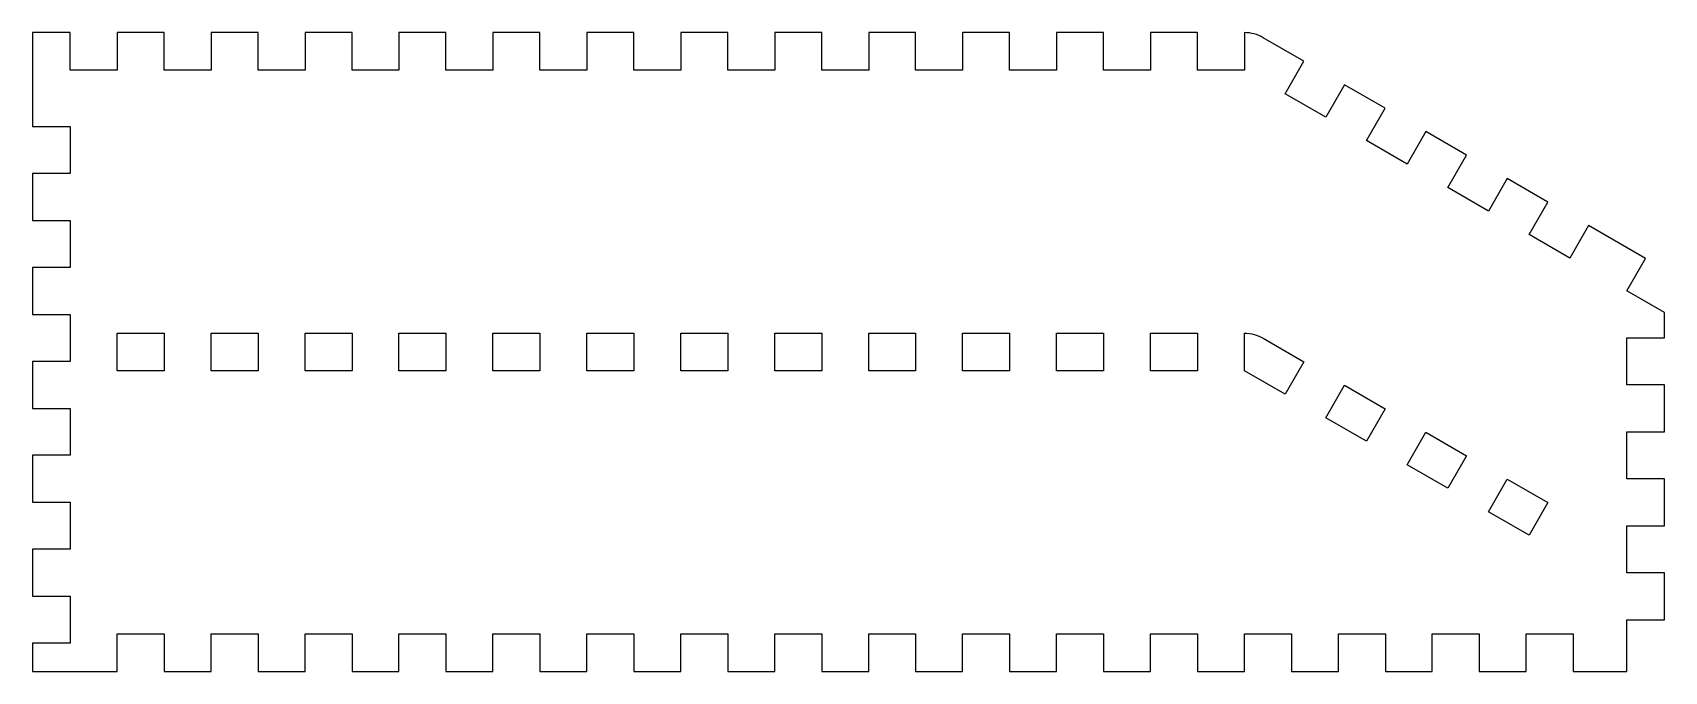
# Model space of a CAD drawing. Header units: millimetres. Extents: x -90 to 84, y -34 to 34.
import ezdxf

# ---------------------------------------------------------------- set-up
doc = ezdxf.new("R2010")
doc.units = ezdxf.units.MM

msp = doc.modelspace()

# ---------------------------------------------------------------- linework, layer by layer
for points in [[(-81, -30), (-76, -30), (-76, -34), (-71, -34), (-71, -30), (-66, -30), (-66, -34), (-61, -34), (-61, -30), (-56, -30), (-56, -34), (-51, -34), (-51, -30), (-46, -30), (-46, -34), (-41, -34), (-41, -30), (-36, -30), (-36, -34), (-31, -34), (-31, -30), (-26, -30), (-26, -34), (-21, -34), (-21, -30), (-16, -30), (-16, -34), (-11, -34), (-11, -30), (-6, -30), (-6, -34), (-1, -34), (-1, -30), (4, -30), (4, -34), (9, -34), (9, -30), (14, -30), (14, -34), (19, -34), (19, -30), (24, -30), (24, -34), (29, -34), (29, -30), (34, -30), (34, -34), (39, -34), (39, -30), (44, -30), (44, -34), (49, -34), (49, -30), (54, -30), (54, -34), (59, -34), (59, -30), (64, -30), (64, -34), (69, -34), (69, -30), (74, -30), (74, -34), (79.7, -34), (79.7, -28.5), (83.7, -28.5), (83.7, -23.5), (79.7, -23.5), (79.7, -18.5), (83.7, -18.5), (83.7, -13.5), (79.7, -13.5), (79.7, -8.5), (83.7, -8.5), (83.7, -3.5), (79.7, -3.5), (79.7, 1.5), (83.7, 1.5), (83.7, 4.19), (79.7, 6.5), (81.7, 9.96), (75.64, 13.46), (73.64, 10), (69.31, 12.5), (71.31, 15.96), (66.98, 18.46), (64.98, 15), (60.65, 17.5), (62.65, 20.96), (58.32, 23.46), (56.32, 20), (51.99, 22.5), (53.99, 25.96), (49.66, 28.46), (47.66, 25), (43.33, 27.5), (45.33, 30.96), (41, 33.46, 0.131652), (39, 34), (39, 30), (34, 30), (34, 34), (29, 34), (29, 30), (24, 30), (24, 34), (19, 34), (19, 30), (14, 30), (14, 34), (9, 34), (9, 30), (4, 30), (4, 34), (-1, 34), (-1, 30), (-6, 30), (-6, 34), (-11, 34), (-11, 30), (-16, 30), (-16, 34), (-21, 34), (-21, 30), (-26, 30), (-26, 34), (-31, 34), (-31, 30), (-36, 30), (-36, 34), (-41, 34), (-41, 30), (-46, 30), (-46, 34), (-51, 34), (-51, 30), (-56, 30), (-56, 34), (-61, 34), (-61, 30), (-66, 30), (-66, 34), (-71, 34), (-71, 30), (-76, 30), (-76, 34), (-81, 34), (-81, 30), (-86, 30), (-86, 34), (-90, 34), (-90, 24), (-86, 24), (-86, 19), (-90, 19), (-90, 14), (-86, 14), (-86, 9), (-90, 9), (-90, 4), (-86, 4), (-86, -1), (-90, -1), (-90, -6), (-86, -6), (-86, -11), (-90, -11), (-90, -16), (-86, -16), (-86, -21), (-90, -21), (-90, -26), (-86, -26), (-86, -31), (-90, -31), (-90, -34), (-81, -34)], [(43.33, -4.5), (39, -2), (39, 2, -0.131652), (41, 1.46), (45.33, -1.04)]]:
    msp.add_lwpolyline(points, format="xyb", close=True)
for points in [[(-81, 2), (-76, 2), (-76, -2), (-81, -2)], [(-71, -2), (-71, 2), (-66, 2), (-66, -2)], [(-61, -2), (-61, 2), (-56, 2), (-56, -2)], [(-51, -2), (-51, 2), (-46, 2), (-46, -2)], [(-41, -2), (-41, 2), (-36, 2), (-36, -2)], [(-31, -2), (-31, 2), (-26, 2), (-26, -2)], [(-21, -2), (-21, 2), (-16, 2), (-16, -2)], [(-11, -2), (-11, 2), (-6, 2), (-6, -2)], [(-1, -2), (-1, 2), (4, 2), (4, -2)], [(9, -2), (9, 2), (14, 2), (14, -2)], [(19, -2), (19, 2), (24, 2), (24, -2)], [(29, -2), (29, 2), (34, 2), (34, -2)], [(47.66, -7), (49.66, -3.54), (53.99, -6.04), (51.99, -9.5)], [(56.32, -12), (58.32, -8.54), (62.65, -11.04), (60.65, -14.5)], [(64.98, -17), (66.98, -13.54), (71.31, -16.04), (69.31, -19.5)]]:
    msp.add_lwpolyline(points, close=True)

doc.saveas('drawing.dxf')
